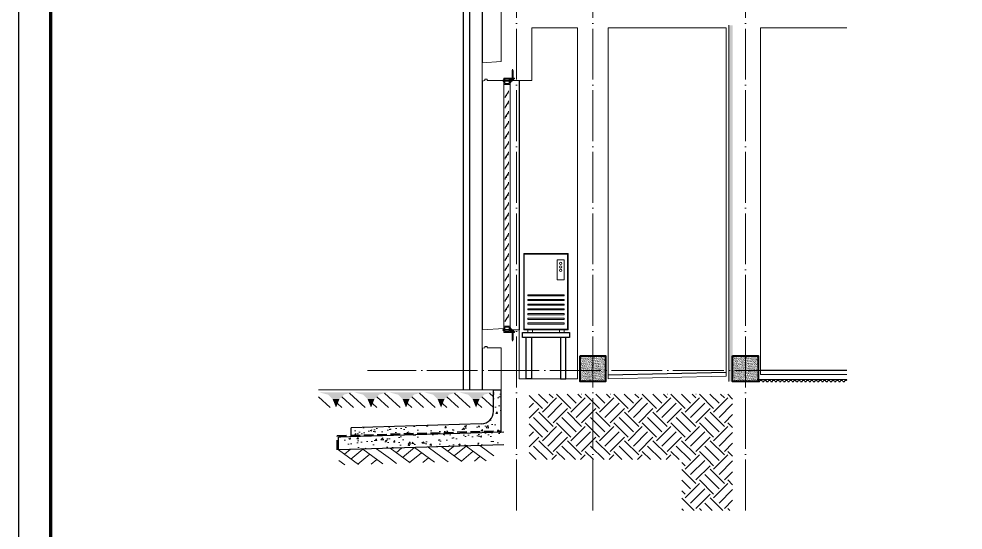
# Model space of a CAD drawing. Extents: x -518115 to 389031, y -209821 to 1628073.
# Drawn here: x 178030 to 185455, y -169697 to -165678 of the extents above; entities that cross this region are included whole.
import ezdxf

# ---------------------------------------------------------------- set-up
doc = ezdxf.new("R2010")
doc.units = 0
doc.header["$LTSCALE"] = 1000
doc.header["$MEASUREMENT"] = 0
doc.linetypes.add('DASH', pattern=[0.35, 0.25, -0.1])
doc.linetypes.add('DOTE', pattern=[2.42, 2, -0.2, 0.02, -0.2])
for name, color, linetype in [('COLUMN', 9, 'Continuous'), ('图框', 140, 'Continuous'), ('看线', 251, 'Continuous'), ('空调外机', 8, 'Continuous'), ('立面-看线', 251, 'Continuous')]:
    doc.layers.add(name, color=color, linetype=linetype)
for name, color, linetype, lineweight in [('DOTE', 19, 'DOTE', 9), ('PUB_HATCH', 8, 'Continuous', 9), ('WALL', 9, 'Continuous', 40), ('内粉刷', 37, 'Continuous', 9), ('填充', 251, 'Continuous', 5), ('平面-空调室外机', 143, 'Continuous', 9), ('立面-中轮廓线', 213, 'Continuous', 35), ('立面-百叶', 36, 'Continuous', 9), ('粉刷', 251, 'Continuous', 9)]:
    doc.layers.add(name, color=color, linetype=linetype, lineweight=lineweight)
doc.layers.add('yichutu', color=7, linetype='Continuous', true_color=0xffffff, plot=False)
pattern_1 = [(45, (-683465.74, -42456.95), (0, 224.506403), [158.75, -158.75]), (45, (-683507.84, -42414.85), (0, 224.506403), [158.75, -158.75]), (45, (-683549.93, -42372.76), (0, 224.506403), [158.75, -158.75]), (135, (-683549.93, -42344.7), (-224.506403, 0), [158.75, -158.75]), (135, (-683507.84, -42302.6), (-224.506403, 0), [158.75, -158.75]), (135, (-683465.74, -42260.5), (-224.506403, 0), [158.75, -158.75])]
pattern_2 = [(50, (28072.99, 249033.25), (143.452037, -12.550427), [15, -165]), (355, (28072.99, 249033.25), (-27.750267, 150.438427), [12, -132]), (100.4514, (28084.94, 249032.2), (115.701876, 137.88791), [12.74804, -140.22842]), (46.1842, (28072.99, 249073.25), (213.44821, -33.1038), [22.5, -247.5]), (96.6356, (28090.77, 249070.5), (186.93254, 194.82357), [19.12206, -210.3426]), (351.1842, (28072.99, 249073.25), (186.93239, 194.82372), [18, -198]), (21, (28092.99, 249063.25), (119.38141, -80.52378), [15, -165]), (326, (28092.99, 249063.25), (48.663066, 145.03001), [12, -132]), (71.4514, (28102.93, 249056.54), (168.044526, 64.5061), [12.74804, -140.22842]), (37.5, (28072.986, 249033.25), (2.431971, 66.578771), [0, -130.4, 0, -134, 0, -132.5]), (7.5, (28072.986, 249033.25), (52.613907, 78.882342), [0, -76.4, 0, -127.4, 0, -50.5]), (327.5, (28028.386, 249033.25), (106.764487, -4.510974), [0, -50, 0, -156, 0, -207]), (317.5, (28008.39, 249033.25), (116.637234, 20.020996), [0, -65, 0, -103.6, 0, -147])]

# ---------------------------------------------------------------- blocks, each defined once
blk = doc.blocks.new('GFDDDDRG')
at = {"layer": '图框'}
blk.add_lwpolyline([(923310, -107437), (923310, -159999), (893610, -159999), (893610, -107437)], close=True, dxfattribs=at)
blk.add_lwpolyline([(923310, -107437), (923310, -159999), (893610, -159999), (893610, -107437)], close=True, dxfattribs=at)
at = {"layer": '图框', "const_width": 50}
blk.add_lwpolyline([(894110, -159499), (922810, -159499), (922810, -108687), (894110, -108687)], close=True, dxfattribs=at)
blk = doc.blocks.new('$LinePat$素土夯实')
at = {"color": 0}
for p, q in [((0, -210), (210, 0)), ((120, -300), (420, 0)), ((420, 0), (608, -188)), ((495, -300), (795, 0)), ((615, 0), (705, -90)), ((315, -105), (502, -293)), ((210, -210), (300, -300)), ((705, -300), (795, -210))]:
    blk.add_line(p, q, dxfattribs=at)
blk = doc.blocks.new('$LinePat$自然土壤')
at = {"color": 0}
for p, q in [((0, -90), (71, -19)), ((0, -300), (211, -89)), ((420, -300), (630, -90)), ((210, -300), (286, -224))]:
    blk.add_line(p, q, dxfattribs=at)
for points in [[(0, 0), (630, 0), (168, -45), (462, -45)], [(168, -45), (462, -45), (252, -132), (378, -132)], [(252, -132), (378, -132), (315, -300)]]:
    blk.add_solid(points, dxfattribs=at)
blk = doc.blocks.new('sanshui')
at = {"layer": '粉刷'}
h = blk.add_hatch(dxfattribs=at)
h.set_pattern_fill('混凝土', color=256, scale=20)
h.set_pattern_definition(pattern_2)
edge = h.paths.add_edge_path()
edge.add_line((346317.8, 427329.6), (346257.8, 427329.6))
edge.add_line((346257.8, 427329.6), (346257.8, 427160.3))
edge.add_arc((346157.8, 427160.3), 100, 271.71836, 360, ccw=False)
edge.add_line((346160.8, 427060.3), (345137.8, 427029.6))
edge.add_line((345137.8, 427029.6), (345137.8, 426969.6))
edge.add_line((345137.8, 426969.6), (346317.8, 427005))
edge.add_line((346317.8, 427005), (346317.8, 427329.6))
h = blk.add_hatch(dxfattribs=at)
h.set_pattern_fill('混凝土', color=256, scale=20)
h.set_pattern_definition(pattern_2)
h.paths.add_polyline_path([(346337.8, 426895.6), (346337.8, 426995.6), (345037.8, 426956.6), (345037.8, 426856.6)])
at = {"layer": 'COLUMN'}
for p, q in [((346257.8, 427329.6), (346317.8, 427329.6)), ((346257.8, 427160.3), (346257.8, 427329.6)), ((346317.8, 426995), (346317.8, 427329.6)), ((346160.8, 427060.3), (345137.8, 427029.6)), ((345137.8, 426959.6), (345137.8, 427029.6)), ((346338.1, 426995.6), (345037.8, 426956.6)), ((345037.8, 426856.6), (345037.8, 426956.6)), ((346338.1, 426895.6), (345037.8, 426856.6))]:
    blk.add_line(p, q, dxfattribs=at)
blk.add_arc((346157.8, 427160.3), 100, 271.71836, 0, dxfattribs=at)
at = {"layer": '立面-中轮廓线', "linetype": 'DASH', "ltscale": 0.3}
blk.add_lwpolyline([(345027.8, 426856.6), (345027.8, 426966.3), (346317.8, 427005)], dxfattribs=at)
at = {"layer": '粉刷'}
blk.add_line((344881.5, 427329.6), (346257.8, 427329.6), dxfattribs=at)
at = {"layer": '粉刷', "yscale": 0.4, "zscale": 0.4}
for name, p, xscale, rotation in [('$LinePat$自然土壤', (345156.8, 427309.6), -0.4369306507241237, 359.9999999999903), ('$LinePat$自然土壤', (345432, 427309.6), -0.4369306507241237, 359.9999999999903), ('$LinePat$自然土壤', (345707.3, 427309.6), -0.4369306507241237, 359.9999999999903), ('$LinePat$自然土壤', (345982.6, 427309.6), -0.4369306507241237, 359.9999999999903), ('$LinePat$自然土壤', (346257.8, 427309.6), -0.4369306507241237, 359.9999999999903), ('$LinePat$素土夯实', (345444.5, 426868.8), -0.5117605352322558, 1.718358001643932), ('$LinePat$素土夯实', (345851.2, 426881), -0.5117605352322558, 1.718358001643932), ('$LinePat$素土夯实', (346257.8, 426893.2), -0.5117605352322558, 1.718358001643932)]:
    blk.add_blockref(name, p, dxfattribs=dict(at, xscale=xscale, rotation=rotation))
blk = doc.blocks.new('kongtiao')
for p, q in [((-338.7, 49), (-338.7, -550.8)), ((11, 49), (-338.7, 49)), ((-334.1, 44.4), (-334.1, -546.2)), ((6.4, 44.4), (-334.1, 44.4)), ((6.4, -546.2), (6.4, 44.4)), ((11, -550.8), (11, 49)), ((-76.2, -0.5), (-76.2, -156.5)), ((-21.1, -0.5), (-76.2, -0.5)), ((-21.1, -156.5), (-21.1, -0.5)), ((-76.2, -156.5), (-21.1, -156.5)), ((-338.7, -550.8), (11, -550.8)), ((-334.1, -546.2), (6.4, -546.2)), ((-306.6, -550.8), (-306.6, -571.2)), ((-306.6, -571.2), (-269.8, -571.2)), ((-269.8, -571.2), (-269.8, -550.8)), ((-57.9, -571.2), (-57.9, -550.8)), ((-21.1, -571.2), (-57.9, -571.2)), ((-21.1, -550.8), (-21.1, -571.2))]:
    blk.add_line(p, q)
for points in [[(-306.6, -275.4), (-21.1, -275.4), (-21.1, -284.6), (-306.6, -284.6)], [(-306.6, -312.1), (-21.1, -312.1), (-21.1, -321.3), (-306.6, -321.3)], [(-306.6, -348.8), (-21.1, -348.8), (-21.1, -358), (-306.6, -358)], [(-306.6, -385.6), (-21.1, -385.6), (-21.1, -394.7), (-306.6, -394.7)], [(-306.6, -422.3), (-21.1, -422.3), (-21.1, -431.5), (-306.6, -431.5)], [(-306.6, -459), (-21.1, -459), (-21.1, -468.2), (-306.6, -468.2)], [(-306.6, -495.7), (-21.1, -495.7), (-21.1, -504.9), (-306.6, -504.9)]]:
    blk.add_lwpolyline(points, close=True)
for centre in [(-48.7, -28), (-48.7, -55.6), (-48.7, -83.1)]:
    blk.add_circle(centre, 9.18)
blk = doc.blocks.new('GDBVDBDVBTXS')
at = {"layer": '立面-百叶'}
for p, q in [((885062.5, -123628.8), (885066.4, -123616.2)), ((885066.4, -123616.2), (885070.7, -123628.8)), ((885046.7, -123686.1), (885080.4, -123686.1)), ((885052.9, -123692.3), (885052.9, -123717.7)), ((885052.9, -123692.3), (885080.4, -123692.3)), ((885062.5, -123686.1), (885062.5, -123628.8)), ((885064.1, -123696.2), (885064.1, -123700.5)), ((885064.1, -123696.2), (885069.5, -123696.2)), ((885069.5, -123696.2), (885069.5, -123700.5)), ((885070.7, -123686.1), (885070.7, -123628.8)), ((885080.4, -123692.3), (885080.4, -123686.1)), ((884993.2, -123704.4), (884989.7, -123704.4)), ((884993.2, -123708.9), (884989.7, -123708.9)), ((884993.2, -123704.4), (884993.2, -123708.9)), ((884996.7, -125636.1), (884996.7, -123736.1)), ((885039.2, -123704), (885004.2, -123704)), ((885039.2, -123710.2), (885004.2, -123710.2)), ((885046.7, -125636.1), (885046.7, -123736.1)), ((885062.1, -123704), (885052.9, -123704)), ((885062.1, -123710.2), (885052.9, -123710.2)), ((885062.1, -123710.2), (885062.1, -123704)), ((884993.2, -125663.2), (884989.7, -125663.2)), ((884993.2, -125667.8), (884989.7, -125667.8)), ((884993.2, -125667.8), (884993.2, -125663.2)), ((885039.2, -125661.9), (885004.2, -125661.9)), ((885039.2, -125668.2), (885004.2, -125668.2)), ((885046.7, -125686.1), (885080.4, -125686.1)), ((885052.9, -125679.8), (885052.9, -125654.4)), ((885062.1, -125661.9), (885052.9, -125661.9)), ((885062.1, -125668.2), (885052.9, -125668.2)), ((885052.9, -125679.8), (885080.4, -125679.8)), ((885062.1, -125661.9), (885062.1, -125668.2)), ((885062.5, -125686.1), (885062.5, -125743.4)), ((885064.1, -125675.9), (885064.1, -125671.7)), ((885064.1, -125675.9), (885069.5, -125675.9)), ((885069.5, -125675.9), (885069.5, -125671.7)), ((885070.7, -125686.1), (885070.7, -125743.3)), ((885080.4, -125679.8), (885080.4, -125686.1)), ((885062.5, -125743.4), (885066.4, -125755.9)), ((885066.4, -125755.9), (885070.7, -125743.3))]:
    blk.add_line(p, q, dxfattribs=at)
at = {"layer": '立面-百叶', "elevation": 0}
for points in [[(884996.7, -123686.1), (884996.7, -123736.1), (885046.7, -123736.1), (885046.7, -123686.1)], [(885004.2, -123693.6), (885004.2, -123728.6), (885039.2, -123728.6), (885039.2, -123693.6)]]:
    blk.add_lwpolyline(points, close=True, dxfattribs=at)
at = {"layer": '立面-百叶'}
for points in [[(885053, -123700.5), (885057.2, -123700.5), (885057.2, -123713.6), (885053, -123713.6)], [(885053, -125671.7), (885057.2, -125671.7), (885057.2, -125658.6), (885053, -125658.6)]]:
    blk.add_lwpolyline(points, dxfattribs=at)
at = {"layer": '立面-百叶', "elevation": 0}
for points in [[(885019.3, -123824.8, 0.381382), (885016.9, -123822, -0.56119), (885016.8, -123821.8), (885026.6, -123807.4, -0.56119), (885026.8, -123807.4, 0.381382), (885030.3, -123808.6, 0.433252), (885030.4, -123808.4), (885030, -123807.6, 0.372825), (885029.7, -123807.5, -2.886751), (885030.8, -123806, 0.372825), (885031, -123806.2), (885031.9, -123806.3, 0.433252), (885032, -123806.1, 0.381382), (885029.6, -123803.3, -0.56119), (885029.5, -123803.1), (885035.1, -123794.7), (885035.1, -123785.8), (885034.3, -123785.8), (885034.3, -123794.5), (885007.3, -123834.3), (885007.3, -123843), (885008.1, -123843), (885008.1, -123834.6), (885013.9, -123826.1, -0.56119), (885014.2, -123826.1, 0.381382), (885017.6, -123827.3, 0.433252), (885017.7, -123827.1), (885017.3, -123826.3, 0.372825), (885017, -123826.2, -2.886751), (885018.1, -123824.7, 0.372825), (885018.3, -123824.9), (885019.2, -123825, 0.433252)], [(885019.3, -123904.8, 0.381382), (885016.9, -123902, -0.56119), (885016.8, -123901.8), (885026.6, -123887.4, -0.56119), (885026.8, -123887.4, 0.381382), (885030.3, -123888.6, 0.433252), (885030.4, -123888.4), (885030, -123887.6, 0.372825), (885029.7, -123887.5, -2.886751), (885030.8, -123886, 0.372825), (885031, -123886.2), (885031.9, -123886.3, 0.433252), (885032, -123886.1, 0.381382), (885029.6, -123883.3, -0.56119), (885029.5, -123883.1), (885035.1, -123874.7), (885035.1, -123865.8), (885034.3, -123865.8), (885034.3, -123874.5), (885007.3, -123914.3), (885007.3, -123923), (885008.1, -123923), (885008.1, -123914.6), (885013.9, -123906.1, -0.56119), (885014.2, -123906.1, 0.381382), (885017.6, -123907.3, 0.433252), (885017.7, -123907.1), (885017.3, -123906.3, 0.372825), (885017, -123906.2, -2.886751), (885018.1, -123904.7, 0.372825), (885018.3, -123904.9), (885019.2, -123905, 0.433252)], [(885019.3, -123984.8, 0.381382), (885016.9, -123982, -0.56119), (885016.8, -123981.8), (885026.6, -123967.4, -0.56119), (885026.8, -123967.4, 0.381382), (885030.3, -123968.6, 0.433252), (885030.4, -123968.4), (885030, -123967.6, 0.372825), (885029.7, -123967.5, -2.886751), (885030.8, -123966, 0.372825), (885031, -123966.2), (885031.9, -123966.3, 0.433252), (885032, -123966.1, 0.381382), (885029.6, -123963.3, -0.56119), (885029.5, -123963.1), (885035.1, -123954.7), (885035.1, -123945.8), (885034.3, -123945.8), (885034.3, -123954.5), (885007.3, -123994.3), (885007.3, -124003), (885008.1, -124003), (885008.1, -123994.6), (885013.9, -123986.1, -0.56119), (885014.2, -123986.1, 0.381382), (885017.6, -123987.3, 0.433252), (885017.7, -123987.1), (885017.3, -123986.3, 0.372825), (885017, -123986.2, -2.886751), (885018.1, -123984.7, 0.372825), (885018.3, -123984.9), (885019.2, -123985, 0.433252)], [(885019.3, -124064.8, 0.381382), (885016.9, -124062, -0.56119), (885016.8, -124061.8), (885026.6, -124047.4, -0.56119), (885026.8, -124047.4, 0.381382), (885030.3, -124048.6, 0.433252), (885030.4, -124048.4), (885030, -124047.6, 0.372825), (885029.7, -124047.5, -2.886751), (885030.8, -124046, 0.372825), (885031, -124046.2), (885031.9, -124046.3, 0.433252), (885032, -124046.1, 0.381382), (885029.6, -124043.3, -0.56119), (885029.5, -124043.1), (885035.1, -124034.7), (885035.1, -124025.8), (885034.3, -124025.8), (885034.3, -124034.5), (885007.3, -124074.3), (885007.3, -124083), (885008.1, -124083), (885008.1, -124074.6), (885013.9, -124066.1, -0.56119), (885014.2, -124066.1, 0.381382), (885017.6, -124067.3, 0.433252), (885017.7, -124067.1), (885017.3, -124066.3, 0.372825), (885017, -124066.2, -2.886751), (885018.1, -124064.7, 0.372825), (885018.3, -124064.9), (885019.2, -124065, 0.433252)], [(885019.3, -124144.8, 0.381382), (885016.9, -124142, -0.56119), (885016.8, -124141.8), (885026.6, -124127.4, -0.56119), (885026.8, -124127.4, 0.381382), (885030.3, -124128.6, 0.433252), (885030.4, -124128.4), (885030, -124127.6, 0.372825), (885029.7, -124127.5, -2.886751), (885030.8, -124126, 0.372825), (885031, -124126.2), (885031.9, -124126.3, 0.433252), (885032, -124126.1, 0.381382), (885029.6, -124123.3, -0.56119), (885029.5, -124123.1), (885035.1, -124114.7), (885035.1, -124105.8), (885034.3, -124105.8), (885034.3, -124114.5), (885007.3, -124154.3), (885007.3, -124163), (885008.1, -124163), (885008.1, -124154.6), (885013.9, -124146.1, -0.56119), (885014.2, -124146.1, 0.381382), (885017.6, -124147.3, 0.433252), (885017.7, -124147.1), (885017.3, -124146.3, 0.372825), (885017, -124146.2, -2.886751), (885018.1, -124144.7, 0.372825), (885018.3, -124144.9), (885019.2, -124145, 0.433252)], [(885019.3, -124224.8, 0.381382), (885016.9, -124222, -0.56119), (885016.8, -124221.8), (885026.6, -124207.4, -0.56119), (885026.8, -124207.4, 0.381382), (885030.3, -124208.6, 0.433252), (885030.4, -124208.4), (885030, -124207.6, 0.372825), (885029.7, -124207.5, -2.886751), (885030.8, -124206, 0.372825), (885031, -124206.2), (885031.9, -124206.3, 0.433252), (885032, -124206.1, 0.381382), (885029.6, -124203.3, -0.56119), (885029.5, -124203.1), (885035.1, -124194.7), (885035.1, -124185.8), (885034.3, -124185.8), (885034.3, -124194.5), (885007.3, -124234.3), (885007.3, -124243), (885008.1, -124243), (885008.1, -124234.6), (885013.9, -124226.1, -0.56119), (885014.2, -124226.1, 0.381382), (885017.6, -124227.3, 0.433252), (885017.7, -124227.1), (885017.3, -124226.3, 0.372825), (885017, -124226.2, -2.886751), (885018.1, -124224.7, 0.372825), (885018.3, -124224.9), (885019.2, -124225, 0.433252)], [(885019.3, -124304.8, 0.381382), (885016.9, -124302, -0.56119), (885016.8, -124301.8), (885026.6, -124287.4, -0.56119), (885026.8, -124287.4, 0.381382), (885030.3, -124288.6, 0.433252), (885030.4, -124288.4), (885030, -124287.6, 0.372825), (885029.7, -124287.5, -2.886751), (885030.8, -124286, 0.372825), (885031, -124286.2), (885031.9, -124286.3, 0.433252), (885032, -124286.1, 0.381382), (885029.6, -124283.3, -0.56119), (885029.5, -124283.1), (885035.1, -124274.7), (885035.1, -124265.8), (885034.3, -124265.8), (885034.3, -124274.5), (885007.3, -124314.3), (885007.3, -124323), (885008.1, -124323), (885008.1, -124314.6), (885013.9, -124306.1, -0.56119), (885014.2, -124306.1, 0.381382), (885017.6, -124307.3, 0.433252), (885017.7, -124307.1), (885017.3, -124306.3, 0.372825), (885017, -124306.2, -2.886751), (885018.1, -124304.7, 0.372825), (885018.3, -124304.9), (885019.2, -124305, 0.433252)], [(885019.3, -124384.8, 0.381382), (885016.9, -124382, -0.56119), (885016.8, -124381.8), (885026.6, -124367.4, -0.56119), (885026.8, -124367.4, 0.381382), (885030.3, -124368.6, 0.433252), (885030.4, -124368.4), (885030, -124367.6, 0.372825), (885029.7, -124367.5, -2.886751), (885030.8, -124366, 0.372825), (885031, -124366.2), (885031.9, -124366.3, 0.433252), (885032, -124366.1, 0.381382), (885029.6, -124363.3, -0.56119), (885029.5, -124363.1), (885035.1, -124354.7), (885035.1, -124345.8), (885034.3, -124345.8), (885034.3, -124354.5), (885007.3, -124394.3), (885007.3, -124403), (885008.1, -124403), (885008.1, -124394.6), (885013.9, -124386.1, -0.56119), (885014.2, -124386.1, 0.381382), (885017.6, -124387.3, 0.433252), (885017.7, -124387.1), (885017.3, -124386.3, 0.372825), (885017, -124386.2, -2.886751), (885018.1, -124384.7, 0.372825), (885018.3, -124384.9), (885019.2, -124385, 0.433252)], [(885019.3, -124464.8, 0.381382), (885016.9, -124462, -0.56119), (885016.8, -124461.8), (885026.6, -124447.4, -0.56119), (885026.8, -124447.4, 0.381382), (885030.3, -124448.6, 0.433252), (885030.4, -124448.4), (885030, -124447.6, 0.372825), (885029.7, -124447.5, -2.886751), (885030.8, -124446, 0.372825), (885031, -124446.2), (885031.9, -124446.3, 0.433252), (885032, -124446.1, 0.381382), (885029.6, -124443.3, -0.56119), (885029.5, -124443.1), (885035.1, -124434.7), (885035.1, -124425.8), (885034.3, -124425.8), (885034.3, -124434.5), (885007.3, -124474.3), (885007.3, -124483), (885008.1, -124483), (885008.1, -124474.6), (885013.9, -124466.1, -0.56119), (885014.2, -124466.1, 0.381382), (885017.6, -124467.3, 0.433252), (885017.7, -124467.1), (885017.3, -124466.3, 0.372825), (885017, -124466.2, -2.886751), (885018.1, -124464.7, 0.372825), (885018.3, -124464.9), (885019.2, -124465, 0.433252)], [(885019.3, -124544.8, 0.381382), (885016.9, -124542, -0.56119), (885016.8, -124541.8), (885026.6, -124527.4, -0.56119), (885026.8, -124527.4, 0.381382), (885030.3, -124528.6, 0.433252), (885030.4, -124528.4), (885030, -124527.6, 0.372825), (885029.7, -124527.5, -2.886751), (885030.8, -124526, 0.372825), (885031, -124526.2), (885031.9, -124526.3, 0.433252), (885032, -124526.1, 0.381382), (885029.6, -124523.3, -0.56119), (885029.5, -124523.1), (885035.1, -124514.7), (885035.1, -124505.8), (885034.3, -124505.8), (885034.3, -124514.5), (885007.3, -124554.3), (885007.3, -124563), (885008.1, -124563), (885008.1, -124554.6), (885013.9, -124546.1, -0.56119), (885014.2, -124546.1, 0.381382), (885017.6, -124547.3, 0.433252), (885017.7, -124547.1), (885017.3, -124546.3, 0.372825), (885017, -124546.2, -2.886751), (885018.1, -124544.7, 0.372825), (885018.3, -124544.9), (885019.2, -124545, 0.433252)], [(885019.3, -124624.8, 0.381382), (885016.9, -124622, -0.56119), (885016.8, -124621.8), (885026.6, -124607.4, -0.56119), (885026.8, -124607.4, 0.381382), (885030.3, -124608.6, 0.433252), (885030.4, -124608.4), (885030, -124607.6, 0.372825), (885029.7, -124607.5, -2.886751), (885030.8, -124606, 0.372825), (885031, -124606.2), (885031.9, -124606.3, 0.433252), (885032, -124606.1, 0.381382), (885029.6, -124603.3, -0.56119), (885029.5, -124603.1), (885035.1, -124594.7), (885035.1, -124585.8), (885034.3, -124585.8), (885034.3, -124594.5), (885007.3, -124634.3), (885007.3, -124643), (885008.1, -124643), (885008.1, -124634.6), (885013.9, -124626.1, -0.56119), (885014.2, -124626.1, 0.381382), (885017.6, -124627.3, 0.433252), (885017.7, -124627.1), (885017.3, -124626.3, 0.372825), (885017, -124626.2, -2.886751), (885018.1, -124624.7, 0.372825), (885018.3, -124624.9), (885019.2, -124625, 0.433252)], [(885019.3, -124704.8, 0.381382), (885016.9, -124702, -0.56119), (885016.8, -124701.8), (885026.6, -124687.4, -0.56119), (885026.8, -124687.4, 0.381382), (885030.3, -124688.6, 0.433252), (885030.4, -124688.4), (885030, -124687.6, 0.372825), (885029.7, -124687.5, -2.886751), (885030.8, -124686, 0.372825), (885031, -124686.2), (885031.9, -124686.3, 0.433252), (885032, -124686.1, 0.381382), (885029.6, -124683.3, -0.56119), (885029.5, -124683.1), (885035.1, -124674.7), (885035.1, -124665.8), (885034.3, -124665.8), (885034.3, -124674.5), (885007.3, -124714.3), (885007.3, -124723), (885008.1, -124723), (885008.1, -124714.6), (885013.9, -124706.1, -0.56119), (885014.2, -124706.1, 0.381382), (885017.6, -124707.3, 0.433252), (885017.7, -124707.1), (885017.3, -124706.3, 0.372825), (885017, -124706.2, -2.886751), (885018.1, -124704.7, 0.372825), (885018.3, -124704.9), (885019.2, -124705, 0.433252)], [(885019.3, -124784.8, 0.381382), (885016.9, -124782, -0.56119), (885016.8, -124781.8), (885026.6, -124767.4, -0.56119), (885026.8, -124767.4, 0.381382), (885030.3, -124768.6, 0.433252), (885030.4, -124768.4), (885030, -124767.6, 0.372825), (885029.7, -124767.5, -2.886751), (885030.8, -124766, 0.372825), (885031, -124766.2), (885031.9, -124766.3, 0.433252), (885032, -124766.1, 0.381382), (885029.6, -124763.3, -0.56119), (885029.5, -124763.1), (885035.1, -124754.7), (885035.1, -124745.8), (885034.3, -124745.8), (885034.3, -124754.5), (885007.3, -124794.3), (885007.3, -124803), (885008.1, -124803), (885008.1, -124794.6), (885013.9, -124786.1, -0.56119), (885014.2, -124786.1, 0.381382), (885017.6, -124787.3, 0.433252), (885017.7, -124787.1), (885017.3, -124786.3, 0.372825), (885017, -124786.2, -2.886751), (885018.1, -124784.7, 0.372825), (885018.3, -124784.9), (885019.2, -124785, 0.433252)], [(885019.3, -124864.8, 0.381382), (885016.9, -124862, -0.56119), (885016.8, -124861.8), (885026.6, -124847.4, -0.56119), (885026.8, -124847.4, 0.381382), (885030.3, -124848.6, 0.433252), (885030.4, -124848.4), (885030, -124847.6, 0.372825), (885029.7, -124847.5, -2.886751), (885030.8, -124846, 0.372825), (885031, -124846.2), (885031.9, -124846.3, 0.433252), (885032, -124846.1, 0.381382), (885029.6, -124843.3, -0.56119), (885029.5, -124843.1), (885035.1, -124834.7), (885035.1, -124825.8), (885034.3, -124825.8), (885034.3, -124834.5), (885007.3, -124874.3), (885007.3, -124883), (885008.1, -124883), (885008.1, -124874.6), (885013.9, -124866.1, -0.56119), (885014.2, -124866.1, 0.381382), (885017.6, -124867.3, 0.433252), (885017.7, -124867.1), (885017.3, -124866.3, 0.372825), (885017, -124866.2, -2.886751), (885018.1, -124864.7, 0.372825), (885018.3, -124864.9), (885019.2, -124865, 0.433252)], [(885019.3, -124944.8, 0.381382), (885016.9, -124942, -0.56119), (885016.8, -124941.8), (885026.6, -124927.4, -0.56119), (885026.8, -124927.4, 0.381382), (885030.3, -124928.6, 0.433252), (885030.4, -124928.4), (885030, -124927.6, 0.372825), (885029.7, -124927.5, -2.886751), (885030.8, -124926, 0.372825), (885031, -124926.2), (885031.9, -124926.3, 0.433252), (885032, -124926.1, 0.381382), (885029.6, -124923.3, -0.56119), (885029.5, -124923.1), (885035.1, -124914.7), (885035.1, -124905.8), (885034.3, -124905.8), (885034.3, -124914.5), (885007.3, -124954.3), (885007.3, -124963), (885008.1, -124963), (885008.1, -124954.6), (885013.9, -124946.1, -0.56119), (885014.2, -124946.1, 0.381382), (885017.6, -124947.3, 0.433252), (885017.7, -124947.1), (885017.3, -124946.3, 0.372825), (885017, -124946.2, -2.886751), (885018.1, -124944.7, 0.372825), (885018.3, -124944.9), (885019.2, -124945, 0.433252)], [(885019.3, -125024.8, 0.381382), (885016.9, -125022, -0.56119), (885016.8, -125021.8), (885026.6, -125007.4, -0.56119), (885026.8, -125007.4, 0.381382), (885030.3, -125008.6, 0.433252), (885030.4, -125008.4), (885030, -125007.6, 0.372825), (885029.7, -125007.5, -2.886751), (885030.8, -125006, 0.372825), (885031, -125006.2), (885031.9, -125006.3, 0.433252), (885032, -125006.1, 0.381382), (885029.6, -125003.3, -0.56119), (885029.5, -125003.1), (885035.1, -124994.7), (885035.1, -124985.8), (885034.3, -124985.8), (885034.3, -124994.5), (885007.3, -125034.3), (885007.3, -125043), (885008.1, -125043), (885008.1, -125034.6), (885013.9, -125026.1, -0.56119), (885014.2, -125026.1, 0.381382), (885017.6, -125027.3, 0.433252), (885017.7, -125027.1), (885017.3, -125026.3, 0.372825), (885017, -125026.2, -2.886751), (885018.1, -125024.7, 0.372825), (885018.3, -125024.9), (885019.2, -125025, 0.433252)], [(885019.3, -125104.8, 0.381382), (885016.9, -125102, -0.56119), (885016.8, -125101.8), (885026.6, -125087.4, -0.56119), (885026.8, -125087.4, 0.381382), (885030.3, -125088.6, 0.433252), (885030.4, -125088.4), (885030, -125087.6, 0.372825), (885029.7, -125087.5, -2.886751), (885030.8, -125086, 0.372825), (885031, -125086.2), (885031.9, -125086.3, 0.433252), (885032, -125086.1, 0.381382), (885029.6, -125083.3, -0.56119), (885029.5, -125083.1), (885035.1, -125074.7), (885035.1, -125065.8), (885034.3, -125065.8), (885034.3, -125074.5), (885007.3, -125114.3), (885007.3, -125123), (885008.1, -125123), (885008.1, -125114.6), (885013.9, -125106.1, -0.56119), (885014.2, -125106.1, 0.381382), (885017.6, -125107.3, 0.433252), (885017.7, -125107.1), (885017.3, -125106.3, 0.372825), (885017, -125106.2, -2.886751), (885018.1, -125104.7, 0.372825), (885018.3, -125104.9), (885019.2, -125105, 0.433252)], [(885019.3, -125184.8, 0.381382), (885016.9, -125182, -0.56119), (885016.8, -125181.8), (885026.6, -125167.4, -0.56119), (885026.8, -125167.4, 0.381382), (885030.3, -125168.6, 0.433252), (885030.4, -125168.4), (885030, -125167.6, 0.372825), (885029.7, -125167.5, -2.886751), (885030.8, -125166, 0.372825), (885031, -125166.2), (885031.9, -125166.3, 0.433252), (885032, -125166.1, 0.381382), (885029.6, -125163.3, -0.56119), (885029.5, -125163.1), (885035.1, -125154.7), (885035.1, -125145.8), (885034.3, -125145.8), (885034.3, -125154.5), (885007.3, -125194.3), (885007.3, -125203), (885008.1, -125203), (885008.1, -125194.6), (885013.9, -125186.1, -0.56119), (885014.2, -125186.1, 0.381382), (885017.6, -125187.3, 0.433252), (885017.7, -125187.1), (885017.3, -125186.3, 0.372825), (885017, -125186.2, -2.886751), (885018.1, -125184.7, 0.372825), (885018.3, -125184.9), (885019.2, -125185, 0.433252)], [(885019.3, -125264.8, 0.381382), (885016.9, -125262, -0.56119), (885016.8, -125261.8), (885026.6, -125247.4, -0.56119), (885026.8, -125247.4, 0.381382), (885030.3, -125248.6, 0.433252), (885030.4, -125248.4), (885030, -125247.6, 0.372825), (885029.7, -125247.5, -2.886751), (885030.8, -125246, 0.372825), (885031, -125246.2), (885031.9, -125246.3, 0.433252), (885032, -125246.1, 0.381382), (885029.6, -125243.3, -0.56119), (885029.5, -125243.1), (885035.1, -125234.7), (885035.1, -125225.8), (885034.3, -125225.8), (885034.3, -125234.5), (885007.3, -125274.3), (885007.3, -125283), (885008.1, -125283), (885008.1, -125274.6), (885013.9, -125266.1, -0.56119), (885014.2, -125266.1, 0.381382), (885017.6, -125267.3, 0.433252), (885017.7, -125267.1), (885017.3, -125266.3, 0.372825), (885017, -125266.2, -2.886751), (885018.1, -125264.7, 0.372825), (885018.3, -125264.9), (885019.2, -125265, 0.433252)], [(885019.3, -125344.8, 0.381382), (885016.9, -125342, -0.56119), (885016.8, -125341.8), (885026.6, -125327.4, -0.56119), (885026.8, -125327.4, 0.381382), (885030.3, -125328.6, 0.433252), (885030.4, -125328.4), (885030, -125327.6, 0.372825), (885029.7, -125327.5, -2.886751), (885030.8, -125326, 0.372825), (885031, -125326.2), (885031.9, -125326.3, 0.433252), (885032, -125326.1, 0.381382), (885029.6, -125323.3, -0.56119), (885029.5, -125323.1), (885035.1, -125314.7), (885035.1, -125305.8), (885034.3, -125305.8), (885034.3, -125314.5), (885007.3, -125354.3), (885007.3, -125363), (885008.1, -125363), (885008.1, -125354.6), (885013.9, -125346.1, -0.56119), (885014.2, -125346.1, 0.381382), (885017.6, -125347.3, 0.433252), (885017.7, -125347.1), (885017.3, -125346.3, 0.372825), (885017, -125346.2, -2.886751), (885018.1, -125344.7, 0.372825), (885018.3, -125344.9), (885019.2, -125345, 0.433252)], [(885019.3, -125424.8, 0.381382), (885016.9, -125422, -0.56119), (885016.8, -125421.8), (885026.6, -125407.4, -0.56119), (885026.8, -125407.4, 0.381382), (885030.3, -125408.6, 0.433252), (885030.4, -125408.4), (885030, -125407.6, 0.372825), (885029.7, -125407.5, -2.886751), (885030.8, -125406, 0.372825), (885031, -125406.2), (885031.9, -125406.3, 0.433252), (885032, -125406.1, 0.381382), (885029.6, -125403.3, -0.56119), (885029.5, -125403.1), (885035.1, -125394.7), (885035.1, -125385.8), (885034.3, -125385.8), (885034.3, -125394.5), (885007.3, -125434.3), (885007.3, -125443), (885008.1, -125443), (885008.1, -125434.6), (885013.9, -125426.1, -0.56119), (885014.2, -125426.1, 0.381382), (885017.6, -125427.3, 0.433252), (885017.7, -125427.1), (885017.3, -125426.3, 0.372825), (885017, -125426.2, -2.886751), (885018.1, -125424.7, 0.372825), (885018.3, -125424.9), (885019.2, -125425, 0.433252)], [(885019.3, -125504.8, 0.381382), (885016.9, -125502, -0.56119), (885016.8, -125501.8), (885026.6, -125487.4, -0.56119), (885026.8, -125487.4, 0.381382), (885030.3, -125488.6, 0.433252), (885030.4, -125488.4), (885030, -125487.6, 0.372825), (885029.7, -125487.5, -2.886751), (885030.8, -125486, 0.372825), (885031, -125486.2), (885031.9, -125486.3, 0.433252), (885032, -125486.1, 0.381382), (885029.6, -125483.3, -0.56119), (885029.5, -125483.1), (885035.1, -125474.7), (885035.1, -125465.8), (885034.3, -125465.8), (885034.3, -125474.5), (885007.3, -125514.3), (885007.3, -125523), (885008.1, -125523), (885008.1, -125514.6), (885013.9, -125506.1, -0.56119), (885014.2, -125506.1, 0.381382), (885017.6, -125507.3, 0.433252), (885017.7, -125507.1), (885017.3, -125506.3, 0.372825), (885017, -125506.2, -2.886751), (885018.1, -125504.7, 0.372825), (885018.3, -125504.9), (885019.2, -125505, 0.433252)], [(885019.3, -125584.8, 0.381382), (885016.9, -125582, -0.56119), (885016.8, -125581.8), (885026.6, -125567.4, -0.56119), (885026.8, -125567.4, 0.381382), (885030.3, -125568.6, 0.433252), (885030.4, -125568.4), (885030, -125567.6, 0.372825), (885029.7, -125567.5, -2.886751), (885030.8, -125566, 0.372825), (885031, -125566.2), (885031.9, -125566.3, 0.433252), (885032, -125566.1, 0.381382), (885029.6, -125563.3, -0.56119), (885029.5, -125563.1), (885035.1, -125554.7), (885035.1, -125545.8), (885034.3, -125545.8), (885034.3, -125554.5), (885007.3, -125594.3), (885007.3, -125603), (885008.1, -125603), (885008.1, -125594.6), (885013.9, -125586.1, -0.56119), (885014.2, -125586.1, 0.381382), (885017.6, -125587.3, 0.433252), (885017.7, -125587.1), (885017.3, -125586.3, 0.372825), (885017, -125586.2, -2.886751), (885018.1, -125584.7, 0.372825), (885018.3, -125584.9), (885019.2, -125585, 0.433252)]]:
    blk.add_lwpolyline(points, format="xyb", close=True, dxfattribs=at)
at = {"layer": '立面-百叶'}
for points in [[(884996.7, -125686.1), (884996.7, -125636.1), (885046.7, -125636.1), (885046.7, -125686.1)], [(885004.2, -125678.6), (885004.2, -125643.6), (885039.2, -125643.6), (885039.2, -125678.6)]]:
    blk.add_lwpolyline(points, close=True, dxfattribs=at)
for centre, radius, start, end in [((884998.1, -123706.6), 8.77, 100.18055, 164.95127), ((885066.8, -123690.4), 10.4, 190.18055, 254.95127), ((885066.8, -123690.4), 10.4, 285.04873, 349.81945), ((884998.1, -123706.6), 8.77, 195.04873, 259.81945), ((885043.7, -123714.1), 9.94, 287.57867, 338.75052), ((884998.1, -125665.5), 8.77, 100.18055, 164.95127), ((884998.1, -125665.5), 8.77, 195.04873, 259.81945), ((885043.7, -125658), 9.94, 21.24948, 72.42133), ((885066.8, -125681.7), 10.4, 105.04873, 169.81945), ((885066.8, -125681.7), 10.4, 10.18055, 74.95127)]:
    blk.add_arc(centre, radius, start, end, dxfattribs=at)
blk = doc.blocks.new('yct-1051-594-26275-14850-25-1002.0')
at = {"layer": 'yichutu', "color": 7, "true_color": 0xffffff}
blk.add_lwpolyline([(0, 0), (0, 14850), (26275, 14850), (26275, 0)], close=True, dxfattribs=at)

msp = doc.modelspace()

# ---------------------------------------------------------------- hatches: boundary and pattern name
at = {"layer": '填充'}
h = msp.add_hatch(dxfattribs=at)
h.set_pattern_fill('EARTH', color=250, scale=50, angle=45, style=0)
h.set_pattern_definition(pattern_1)
h.paths.add_polyline_path([(182043.3, -169143), (183643.3, -169143.1), (183643.3, -168628), (182043.3, -168628)])
h = msp.add_hatch(dxfattribs=at)
h.set_pattern_fill('EARTH', color=250, scale=50, angle=45, style=0)
h.set_pattern_definition(pattern_1)
h.paths.add_polyline_path([(183643.3, -169143), (183243.3, -169143), (183243.3, -169543.2), (183643.3, -169543.2)])
at = {"layer": '立面-看线'}
h = msp.add_hatch(dxfattribs=at)
h.set_pattern_fill('HONEY', color=256, scale=7, angle=90)
h.set_pattern_definition([(90, (569005.284, -969696.272), (-9.623705, 16.66875), [11.1125, -22.225]), (210, (569005.284, -969696.272), (-9.62370845, -16.66874801), [11.1125, -22.225]), (150, (569005.284, -969696.272), (-19.24741345, 1.99e-06), [-22.225, 11.1125])])
edge = h.paths.add_edge_path()
edge.add_line((183616, -168528), (183643.3, -168528))
edge.add_line((183643.3, -168528), (183643.3, -165728))
edge.add_line((183643.3, -165728), (183613.3, -165728))
edge.add_line((183613.3, -165728), (183613.3, -168528))
h = msp.add_hatch(dxfattribs=at)
h.set_pattern_fill('碎沙', color=256, scale=4)
h.set_pattern_definition([(37.5, (-618609.908, -553889.9845), (-0.32000626, 9.78826475), [0, -7.7216, 0, -8.636, 0, -8.255]), (7.5, (-618609.908, -553889.985), (8.99046566, 14.33650201), [0, -4.1656, 0, -6.9596, 0, -2.667]), (327.5, (-618616.156, -553889.9845), (15.819847405, 0.02874369), [0, -2.54, 0, -9.144, 0, -11.938]), (317.5, (-618616.156, -553889.985), (15.27112905, 4.45858647), [0, -1.27, 0, -5.9944, 0, -6.858])])
h.paths.add_polyline_path([(182443.3, -168528), (182643.3, -168528), (182643.3, -168328), (182443.3, -168328)])
h = msp.add_hatch(dxfattribs=at)
h.set_pattern_fill('碎沙', color=256, scale=4)
h.set_pattern_definition([(37.5, (-617409.908, -553889.9845), (-0.32000626, 9.78826475), [0, -7.7216, 0, -8.636, 0, -8.255]), (7.5, (-617409.908, -553889.985), (8.99046566, 14.33650201), [0, -4.1656, 0, -6.9596, 0, -2.667]), (327.5, (-617416.156, -553889.9845), (15.819847405, 0.02874369), [0, -2.54, 0, -9.144, 0, -11.938]), (317.5, (-617416.156, -553889.985), (15.27112905, 4.45858647), [0, -1.27, 0, -5.9944, 0, -6.858])])
h.paths.add_polyline_path([(183643.3, -168528), (183843.3, -168528), (183843.3, -168328), (183643.3, -168328)])
h = msp.add_hatch(dxfattribs=at)
h.set_pattern_fill('HONEY', color=256, scale=7)
h.set_pattern_definition([(0, (-617505.937, -553889.9845), (16.66875, 9.623705), [11.1125, -22.225]), (120, (-617505.937, -553889.9845), (-16.66874801, 9.62370845), [11.1125, -22.225]), (60, (-617505.937, -553889.9845), (1.99e-06, 19.24741345), [-22.225, 11.1125])])
h.paths.add_polyline_path([(184541.9, -168513), (183843.3, -168513), (183843.3, -168528), (184541.9, -168528)])

# ---------------------------------------------------------------- linework, layer by layer
at = {"layer": 'DOTE', "linetype": 'DOTE', "ltscale": 0.2}
for p, q in [((181943.3, -169543), (181943.3, -149943)), ((182543.3, -169543), (182543.3, -149943)), ((183743.3, -169543), (183743.3, -149943)), ((184541.9, -168443), (180773.1, -168443))]:
    msp.add_line(p, q, dxfattribs=at)
at = {"layer": 'PUB_HATCH', "color": 215, "true_color": 0xa953a0}
for p, q in [((183613.3, -165728), (183613.3, -168528)), ((183843.3, -168513), (184541.9, -168513))]:
    msp.add_line(p, q, dxfattribs=at)
at = {"layer": 'WALL'}
for points in [[(182443.3, -168328), (182643.3, -168328), (182643.3, -168528), (182443.3, -168528)], [(183643.3, -168328), (183843.3, -168328), (183843.3, -168528), (183643.3, -168528)]]:
    msp.add_lwpolyline(points, close=True, dxfattribs=at)
at = {"layer": '内粉刷'}
msp.add_line((183863.3, -168473), (183863.3, -165748), dxfattribs=at)
for points in [[(181713.3, -165563), (181823.3, -165563), (181823.3, -166013), (181673.3, -166023), (181673.3, -166163)], [(181893.3, -168123), (181963.3, -168123), (181963.3, -168508), (182423.3, -168508), (182423.3, -165748), (182063.3, -165748), (182063.3, -166163), (181893.3, -166163)], [(182663.3, -165748), (183593.3, -165748)], [(182663.3, -168508), (182663.3, -165748)], [(183593.3, -168488), (183593.3, -165748)], [(184541.9, -165748), (183863.3, -165748)], [(181713.3, -166163), (181713.3, -166153), (181693.3, -166153), (181693.3, -166163), (181673.3, -166168), (181673.3, -166163)], [(181713.3, -166163), (181843.3, -166163)], [(181843.3, -168113), (181673.3, -168123), (181673.3, -168263)], [(181713.3, -168263), (181713.3, -168253), (181693.3, -168253), (181693.3, -168263), (181673.3, -168268), (181673.3, -168263)], [(181713.3, -168263), (181823.3, -168263), (181823.3, -168593)], [(184541.9, -168473), (183863.3, -168473)], [(183593.3, -168488), (182663.3, -168508)]]:
    msp.add_lwpolyline(points, dxfattribs=at)
at = {"layer": '看线', "color": 252}
for p, q in [((181523.3, -162413), (181523.3, -168593)), ((181573.3, -163263), (181573.3, -168593))]:
    msp.add_line(p, q, dxfattribs=at)
at = {"layer": '看线'}
for p, q in [((181673.3, -165563), (181673.3, -166023)), ((181673.3, -166163), (181673.3, -168123)), ((181963.3, -166163), (181963.3, -168123)), ((181673.3, -168263), (181673.3, -168593))]:
    msp.add_line(p, q, dxfattribs=at)
at = {"layer": '看线', "color": 32}
for points in [[(183593.3, -168458), (182663.3, -168478)], [(184541.9, -168443), (183863.3, -168443)]]:
    msp.add_lwpolyline(points, dxfattribs=at)
at = {"layer": '空调外机', "linetype": 'Continuous'}
msp.add_lwpolyline([(182360.3, -168183), (181990.3, -168183), (181990.3, -168143), (182360.3, -168143)], close=True, dxfattribs=at)
for points in [[(182060.3, -168183), (182060.3, -168508), (182020.3, -168508), (182020.3, -168183)], [(182290.3, -168183), (182290.3, -168508), (182330.3, -168508), (182330.3, -168183)]]:
    msp.add_lwpolyline(points, dxfattribs=at)

# ---------------------------------------------------------------- block references
at = {"xscale": 0.5, "yscale": 0.5, "zscale": 0.5}
msp.add_blockref('GFDDDDRG', (-268774.4, -93716.5), dxfattribs=at)
for name, p in [('GDBVDBDVBTXS', (-703153.3, -42456.9)), ('sanshui', (-164494.8, -595922.7))]:
    msp.add_blockref(name, p)
at = {"layer": 'yichutu', "rotation": 270}
msp.add_blockref('yct-1051-594-26275-14850-25-1002.0', (178030.5, -147435), dxfattribs=at)
at = {"layer": '平面-空调室外机'}
msp.add_blockref('kongtiao', (182339.2, -167571.9), dxfattribs=at)

doc.saveas('drawing.dxf')
